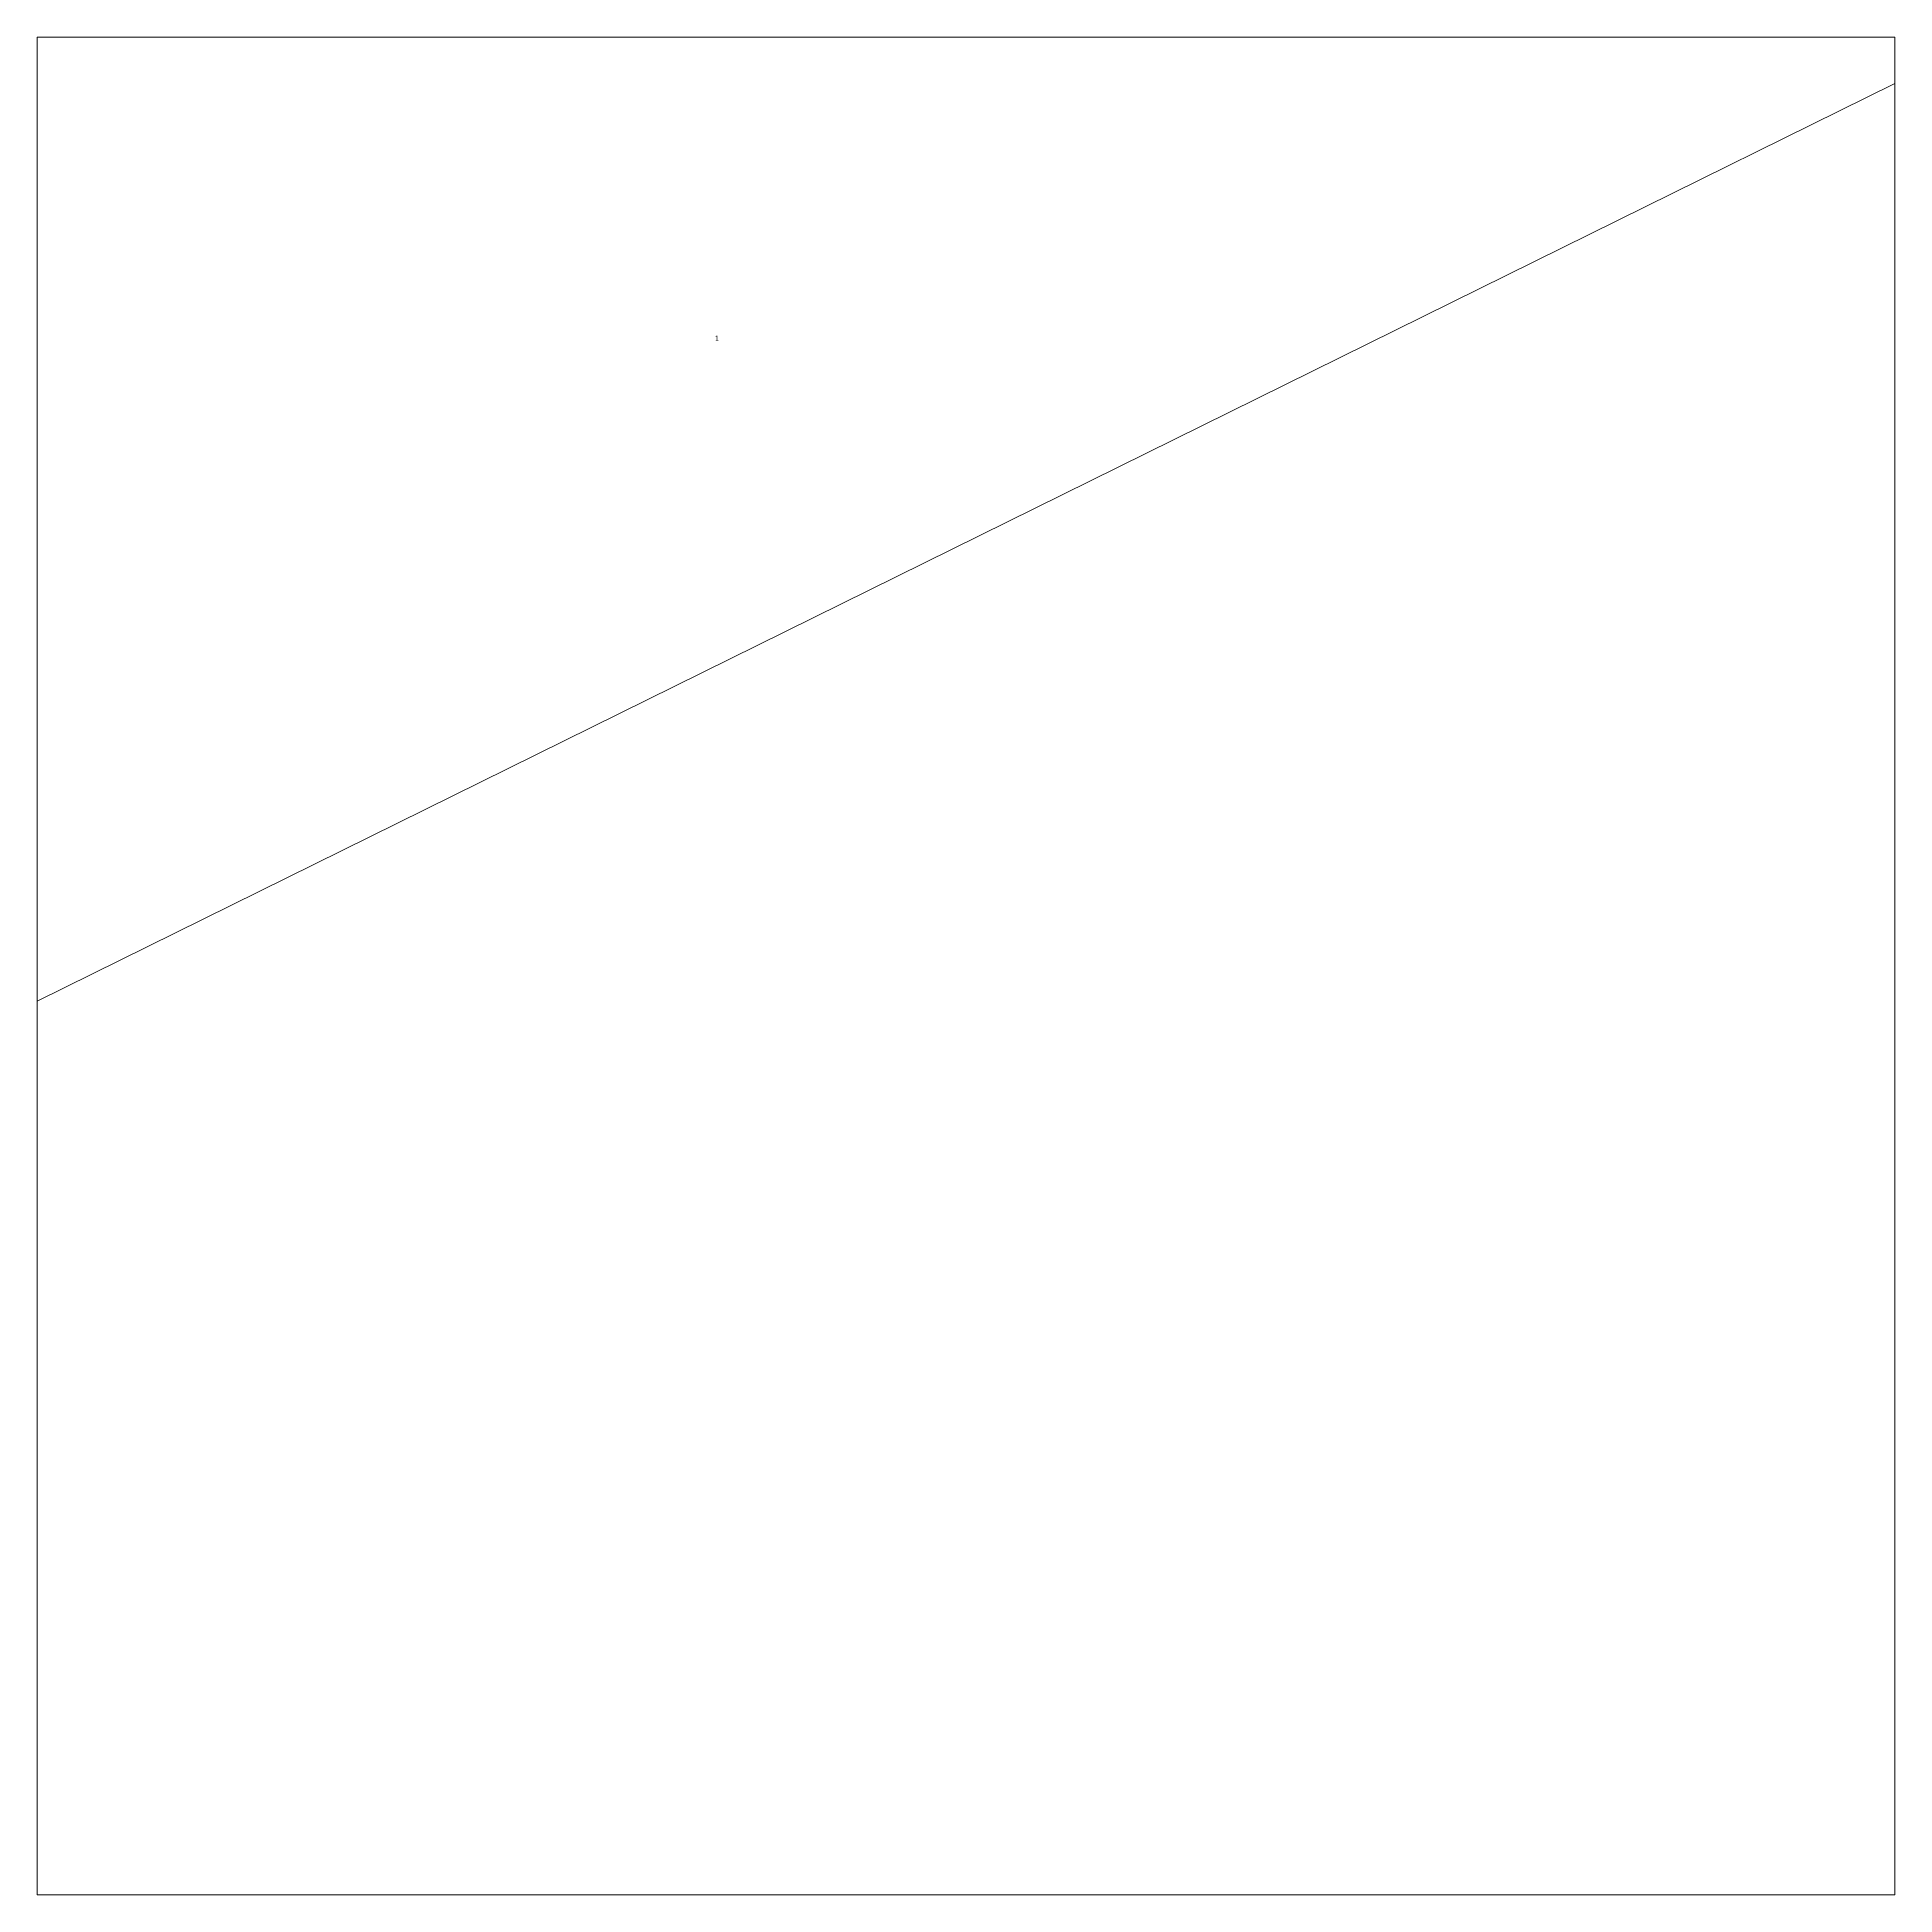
# Model space of a CAD drawing. Header units: metres. Extents: x 364000 to 365000, y 1835000 to 1836000.
import ezdxf

# ---------------------------------------------------------------- set-up
doc = ezdxf.new("R2010")
doc.units = ezdxf.units.M
doc.header["$LTSCALE"] = 1.2
doc.layers.add('10', color=7, linetype='Continuous', lineweight=13)
doc.layers.add('63', color=7, linetype='Continuous', lineweight=13)
doc.layers.add('15', color=7, linetype='Continuous')

msp = doc.modelspace()

# ---------------------------------------------------------------- linework, layer by layer
at = {"layer": '10'}
msp.add_lwpolyline([(364000, 1835481.08), (365000, 1835975.11), (365000, 1836000), (364000, 1836000)], close=True, dxfattribs=at)
at = {"layer": '63'}
for p, q in [((364000, 1836000), (365000, 1836000)), ((364000, 1835000), (365000, 1835000))]:
    msp.add_line(p, q, dxfattribs=at)
for points in [[(364000, 1835000), (364000, 1835481.08), (364000, 1836000)], [(365000, 1835000), (365000, 1835975.11), (365000, 1836000)]]:
    msp.add_lwpolyline(points, dxfattribs=at)

# ---------------------------------------------------------------- texts
at = {"layer": '15', "width": 0.85}
msp.add_text('1', height=3, dxfattribs=at).set_placement((364364.88, 1835836.38))

doc.saveas('drawing.dxf')
